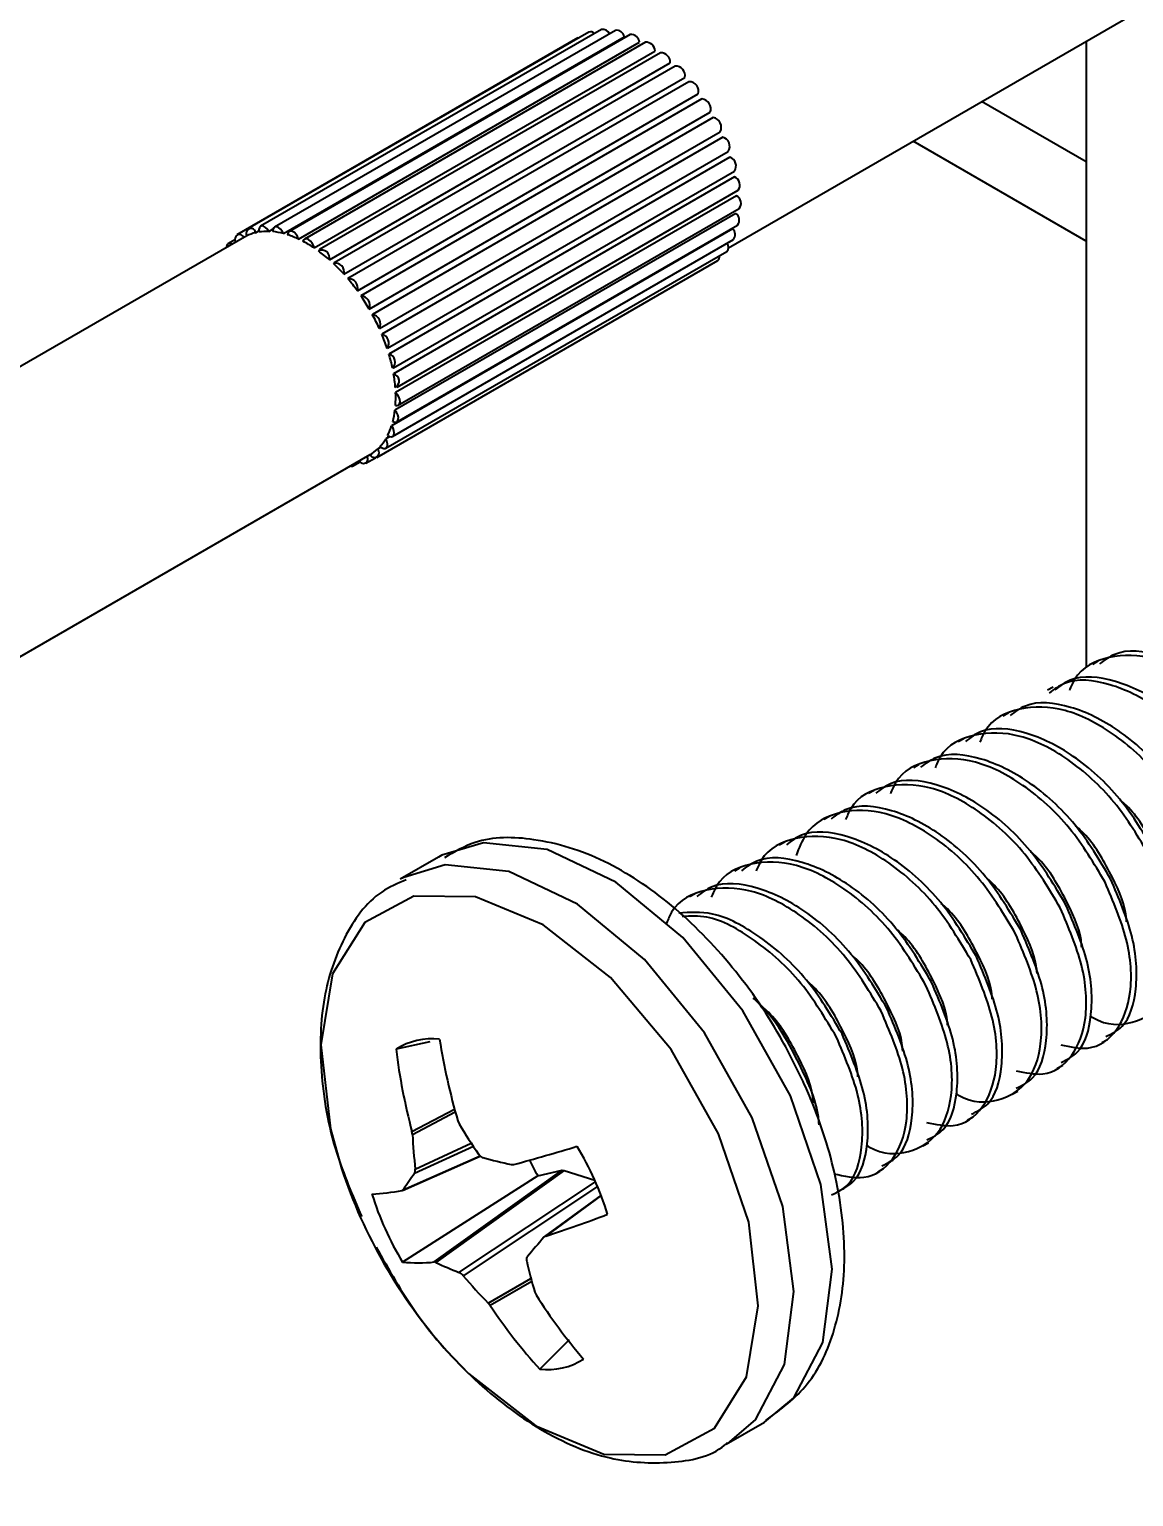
# Model space of a CAD drawing. Extents: x 0 to 10.8, y -12.4 to 0.
# Drawn here: x 5.258 to 5.803, y -9.157 to -8.433 of the extents above; entities that cross this region are included whole.
import ezdxf
from ezdxf import colors
from ezdxf.entities.mleader import LeaderData, LeaderLine
from ezdxf.math import Vec2, Vec3

# ---------------------------------------------------------------- set-up
doc = ezdxf.new("R2010")
doc.units = 0
doc.header["$LTSCALE"] = 0.5
doc.header["$MEASUREMENT"] = 0
for name, color, linetype in [('FAB DWG', 221, 'CONTINUOUS'), ('Hardware', 242, 'CONTINUOUS'), ('Housing', 150, 'CONTINUOUS'), ('Mounting', 4, 'CONTINUOUS')]:
    doc.layers.add(name, color=color, linetype=linetype)
doc.styles.get("Standard").update_dxf_attribs({"font": 'arial.ttf'})

msp = doc.modelspace()

# ---------------------------------------------------------------- linework, layer by layer
at = {"layer": 'Hardware', "linetype": 'Continuous', "lineweight": 25, "transparency": 16777216}
for p, q in [((5.60293, -8.54084), (5.90527, -8.3663)), ((5.52861, -8.43727), (5.36032, -8.53442)), ((5.53402, -8.43437), (5.36573, -8.53152)), ((5.54026, -8.43312), (5.37197, -8.53027)), ((5.54713, -8.43356), (5.37884, -8.53071)), ((5.38324, -8.53385), (5.55153, -8.4367)), ((5.55443, -8.43567), (5.38614, -8.53283)), ((5.39076, -8.5366), (5.55905, -8.43945)), ((5.56193, -8.43941), (5.39364, -8.53656)), ((5.3984, -8.54096), (5.56669, -8.4438)), ((5.56941, -8.44464), (5.40112, -8.54179)), ((5.40593, -8.54678), (5.57422, -8.44963)), ((5.57664, -8.45121), (5.40835, -8.54836)), ((5.41313, -8.5539), (5.58142, -8.45675)), ((5.5834, -8.45892), (5.41511, -8.55607)), ((5.41977, -8.5621), (5.58806, -8.46495)), ((5.5898, -8.46741), (5.42151, -8.56456)), ((5.42566, -8.57113), (5.59395, -8.47398)), ((5.59544, -8.47662), (5.42715, -8.57377)), ((5.43061, -8.58071), (5.5989, -8.48356)), ((5.6001, -8.4863), (5.4318, -8.58346)), ((5.43459, -8.59049), (5.60289, -8.49334)), ((5.60363, -8.49617), (5.43534, -8.59332)), ((5.43765, -8.60019), (5.60594, -8.50304)), ((5.60594, -8.50591), (5.43765, -8.60306)), ((5.60694, -8.51524), (5.43865, -8.61239)), ((5.43946, -8.60966), (5.60775, -8.51251)), ((5.60662, -8.52387), (5.43833, -8.62102)), ((5.43998, -8.61863), (5.60827, -8.52148)), ((5.37608, -8.53278), (5.37817, -8.53158)), ((5.60497, -8.53154), (5.43668, -8.62869)), ((5.43919, -8.62681), (5.60748, -8.52965)), ((5.36518, -8.53491), (4.86747, -8.82223)), ((5.35953, -8.53679), (5.35589, -8.53889)), ((5.36948, -8.53344), (5.37116, -8.53247)), ((5.43711, -8.63395), (5.60541, -8.5368)), ((5.43381, -8.63985), (5.6021, -8.5427)), ((5.42939, -8.64432), (5.59768, -8.54717)), ((5.4313, -8.6393), (5.42966, -8.64024)), ((5.43572, -8.63403), (5.43376, -8.63516)), ((4.92946, -8.92962), (5.42605, -8.64295)), ((5.41774, -8.64847), (5.42122, -8.64646)), ((5.42397, -8.64722), (5.42868, -8.64451)), ((5.78539, -8.74494), (5.78263, -8.74654)), ((5.7633, -8.7577), (5.76054, -8.75929)), ((5.7412, -8.77045), (5.73844, -8.77205)), ((5.7191, -8.78321), (5.71634, -8.78481)), ((5.69701, -8.79597), (5.69424, -8.79756)), ((5.67491, -8.80872), (5.67215, -8.81032)), ((5.65281, -8.82148), (5.65005, -8.82307)), ((5.63071, -8.83424), (5.62795, -8.83583)), ((5.45981, -8.84168), (5.44091, -8.85259)), ((5.46152, -8.84073), (5.45981, -8.84168)), ((5.60862, -8.84699), (5.60586, -8.84859)), ((5.44262, -8.85165), (5.44091, -8.85259)), ((5.58652, -8.85975), (5.58376, -8.86134)), ((5.45545, -8.93288), (5.43885, -8.93652)), ((5.78729, -8.93322), (5.79005, -8.93162)), ((5.76519, -8.94597), (5.76795, -8.94438)), ((5.74309, -8.95873), (5.74585, -8.95713)), ((5.44671, -8.97713), (5.46772, -8.96603)), ((5.46811, -8.96748), (5.44696, -8.97866)), ((5.46934, -8.97187), (5.46996, -8.97331)), ((5.72099, -8.97148), (5.72376, -8.96989)), ((5.44696, -8.97866), (5.44671, -8.97713)), ((5.47702, -8.98445), (5.44797, -8.99785)), ((5.44834, -8.99561), (5.47597, -8.98286)), ((5.6989, -8.98424), (5.70166, -8.98265)), ((5.44205, -9.00617), (5.48045, -8.98925)), ((5.44243, -9.00583), (5.48035, -8.98913)), ((5.49576, -8.99342), (5.49695, -8.99341)), ((5.6768, -8.997), (5.67956, -8.9954)), ((5.50885, -8.99901), (5.44203, -9.04153)), ((5.45774, -9.04151), (5.52078, -8.99623)), ((5.52179, -8.9963), (5.45856, -9.0417)), ((5.46992, -9.04666), (5.53729, -9.00189)), ((5.50885, -8.99901), (5.52078, -8.99623)), ((5.52078, -8.99623), (5.52179, -8.9963)), ((5.52179, -8.9963), (5.53696, -9.00116)), ((5.44187, -9.00622), (5.44243, -9.00583)), ((5.53832, -9.00427), (5.47204, -9.04832)), ((5.54005, -9.00859), (5.51222, -9.029)), ((5.5401, -9.0087), (5.51282, -9.02869)), ((5.51282, -9.02869), (5.51189, -9.0293)), ((5.45856, -9.0417), (5.45774, -9.04151)), ((5.48436, -9.06182), (5.50544, -9.04959)), ((5.50586, -9.05114), (5.48535, -9.06305)), ((5.50736, -9.05647), (5.50797, -9.05778)), ((5.48535, -9.06305), (5.48436, -9.06182)), ((5.52438, -9.07997), (5.50986, -9.09443)), ((5.60189, -9.13146), (5.6208, -9.12054))]:
    msp.add_line(p, q, dxfattribs=at)
at = {"layer": 'Hardware', "linetype": 'Continuous', "lineweight": 25, "transparency": 16777216, "flags": 128}
for points in [[(5.52861, -8.43727), (5.52921, -8.43709), (5.52932, -8.43708)], [(5.37608, -8.53278), (5.37534, -8.53167), (5.37444, -8.53079), (5.37349, -8.53024), (5.3726, -8.53008), (5.37186, -8.53034), (5.37136, -8.53098), (5.37115, -8.53193), (5.37126, -8.53308)], [(5.38324, -8.53385), (5.38262, -8.53266), (5.38179, -8.53165), (5.38086, -8.53092), (5.37992, -8.53055), (5.37909, -8.5306), (5.37845, -8.53105), (5.37809, -8.53185), (5.37803, -8.53291)], [(5.39076, -8.5366), (5.39027, -8.53538), (5.38953, -8.53426), (5.38864, -8.53337), (5.38769, -8.53281), (5.3868, -8.53264), (5.38605, -8.53288), (5.38554, -8.53351), (5.38532, -8.53445)], [(5.3984, -8.54096), (5.39806, -8.53974), (5.39744, -8.53855), (5.39662, -8.53753), (5.39569, -8.53679), (5.39475, -8.53641), (5.39391, -8.53644), (5.39327, -8.53688), (5.3929, -8.53767)], [(5.43855, -8.61869), (5.43944, -8.6188), (5.44016, -8.61851), (5.44063, -8.61784), (5.44081, -8.61686), (5.44067, -8.6157), (5.44022, -8.61447), (5.43952, -8.61333), (5.43865, -8.61239)], [(5.43727, -8.62665), (5.4382, -8.62698), (5.43902, -8.62689), (5.43963, -8.62641), (5.43997, -8.62558), (5.43999, -8.62449), (5.43969, -8.62328), (5.43912, -8.62208), (5.43833, -8.62102)], [(5.4347, -8.63348), (5.43565, -8.634), (5.43654, -8.63413), (5.43727, -8.63385), (5.43775, -8.63319), (5.43794, -8.63222), (5.43781, -8.63106), (5.43737, -8.62984), (5.43668, -8.62869)], [(5.43092, -8.63897), (5.43186, -8.63968), (5.43279, -8.64002), (5.43362, -8.63994), (5.43423, -8.63947), (5.43458, -8.63865), (5.43461, -8.63758), (5.43433, -8.63637), (5.43376, -8.63516)], [(5.63351, -8.95943), (5.6101, -8.91754), (5.58049, -8.88131), (5.54731, -8.85394), (5.5135, -8.83787), (5.48208, -8.83453), (5.46152, -8.84073)], [(5.6146, -8.97034), (5.59119, -8.92846), (5.56158, -8.89222), (5.5284, -8.86485), (5.4946, -8.84878), (5.46318, -8.84544), (5.44262, -8.85165)], [(5.59812, -8.97821), (5.57463, -8.9366), (5.54478, -8.90108), (5.5115, -8.87512), (5.47804, -8.86126), (5.44768, -8.86087), (5.42339, -8.87398), (5.40755, -8.8993), (5.40171, -8.93436), (5.40644, -8.97573), (5.41192, -8.99529)], [(5.6208, -9.12054), (5.63521, -9.10851), (5.64953, -9.08124), (5.65414, -9.04508), (5.64864, -9.00324), (5.63351, -8.95943)], [(5.60257, -9.13106), (5.6163, -9.11942), (5.63062, -9.09216), (5.63523, -9.056), (5.62973, -9.01415), (5.6146, -8.97034)], [(5.46383, -9.0852), (5.47462, -9.09648), (5.5079, -9.12244), (5.54136, -9.1363), (5.57172, -9.13669), (5.59601, -9.12358), (5.61185, -9.09826), (5.61769, -9.0632), (5.61296, -9.02183), (5.59812, -8.97821)]]:
    msp.add_lwpolyline(points, dxfattribs=at)
at = {"layer": 'Hardware', "linetype": 'Continuous', "lineweight": 25, "transparency": 16777216}
for centre, radius, start, end in [((5.53489, -8.43661), 0.00241, 38.13899, 111.05216), ((5.54088, -8.4366), 0.00354, 22.09978, 100.0256), ((5.54778, -8.4373), 0.0038, 9.12442, 99.80613), ((5.55489, -8.43982), 0.00417, 5.1152, 96.33683), ((5.56221, -8.44388), 0.00449, 0.99866, 93.45772), ((5.56952, -8.44934), 0.00471, 356.51444, 91.33358), ((5.57691, -8.45581), 0.00461, 348.18051, 93.36405), ((5.58355, -8.46362), 0.0047, 343.55729, 91.91245), ((5.58939, -8.47226), 0.00487, 339.38312, 85.19465), ((5.59457, -8.48139), 0.00485, 333.37068, 79.63971), ((5.59891, -8.49084), 0.00469, 327.86611, 75.4107), ((5.60214, -8.50049), 0.00458, 326.20886, 70.95378), ((5.60424, -8.50993), 0.00436, 323.64976, 67.15037), ((5.60514, -8.51888), 0.00406, 320.39333, 63.72757), ((5.60421, -8.52719), 0.0041, 322.99264, 54.04), ((5.36716, -8.53369), 0.00233, 6.28565, 212.95993), ((5.60258, -8.53438), 0.00372, 319.41292, 50.02713), ((5.35686, -8.54056), 0.0018, 53.9719, 186.02349), ((5.36156, -8.53657), 0.00224, 20.29812, 219.65845), ((5.37449, -8.55425), 0.0214, 103.53035, 115.71523), ((5.37524, -8.55838), 0.02561, 88.13097, 98.93959), ((5.37467, -8.56644), 0.0337, 75.26436, 84.26545), ((5.37136, -8.57774), 0.04548, 64.75197, 72.12061), ((5.36488, -8.59074), 0.06001, 56.04848, 62.1733), ((5.59977, -8.54048), 0.00322, 316.54053, 36.60878), ((5.40226, -8.54582), 0.00379, 345.28621, 117.21492), ((5.35596, -8.60352), 0.0756, 48.62509, 53.87604), ((5.59632, -8.5454), 0.00223, 307.48973, 15.66473), ((5.409, -8.55281), 0.00427, 345.12301, 103.66023), ((5.34622, -8.61427), 0.09011, 42.05659, 46.72664), ((5.33807, -8.62147), 0.101, 36.00364, 40.33363), ((5.41531, -8.56076), 0.00466, 343.24753, 93.08973), ((5.3334, -8.62483), 0.10675, 30.20297, 34.3748), ((5.4211, -8.56941), 0.00487, 339.38312, 85.19465), ((5.33407, -8.62452), 0.10601, 24.40908, 28.60132), ((5.42627, -8.57854), 0.00485, 333.37068, 79.63971), ((5.34034, -8.62184), 0.09919, 18.38499, 22.76602), ((5.43071, -8.58792), 0.00459, 324.9485, 76.2025), ((5.35165, -8.61832), 0.08735, 11.86359, 16.63145), ((5.43424, -8.59735), 0.00418, 313.78333, 74.71172), ((5.36634, -8.61553), 0.07238, 4.511, 9.91673), ((5.43668, -8.60663), 0.00369, 299.59252, 74.83521), ((5.38189, -8.61464), 0.0568, 355.91456, 2.26997), ((5.3958, -8.61597), 0.04282, 345.56196, 353.23068), ((5.40645, -8.61903), 0.03173, 332.90453, 342.27259), ((5.41533, -8.62489), 0.021, 300.6746, 313.0163), ((5.42819, -8.64204), 0.00232, 203.16499, 50.52591), ((5.41286, -8.62254), 0.02441, 317.7176, 328.8797), ((5.41694, -8.6471), 0.00157, 247.88607, 352.10789), ((5.42277, -8.64512), 0.00219, 203.81808, 37.65372), ((5.45669, -8.96448), 0.03317, 83.65077, 122.54259), ((5.7349, -8.90025), 0.29826, 186.98537, 194.93815), ((5.79364, -8.87854), 0.33747, 189.03251, 196.05563), ((5.73723, -8.81182), 0.31227, 211.14087, 214.42091), ((5.71836, -8.96506), 0.27174, 182.86858, 186.45644), ((5.136, -7.67983), 1.36226, 285.36467, 286.73181), ((5.40091, -9.06183), 0.14897, 17.12105, 31.30615), ((5.65334, -8.91586), 0.25415, 198.21101, 221.78361), ((5.5638, -8.686), 0.31487, 254.89728, 257.5195), ((5.60967, -8.94105), 0.11629, 205.56692, 209.89211), ((5.57979, -9.09525), 0.1639, 143.54088, 146.93649), ((5.41882, -8.8745), 0.13373, 273.48163, 279.92339), ((5.56931, -8.96412), 0.14896, 197.12094, 211.30625), ((5.31845, -8.42787), 0.63148, 287.92689, 290.85686), ((5.98727, -9.44661), 0.63256, 138.72223, 139.85765), ((5.4498, -8.96943), 0.07251, 263.85167, 276.28507), ((5.52778, -8.89867), 0.1589, 244.17807, 248.64686), ((5.75623, -8.98339), 0.25938, 192.84136, 196.36518), ((5.69527, -8.85711), 0.29393, 220.58243, 224.14586), ((5.75331, -8.90085), 0.29124, 212.60596, 220.35447), ((5.70679, -8.91538), 0.26616, 213.69858, 222.2793), ((5.51353, -9.06147), 0.03317, 263.65047, 302.54268)]:
    msp.add_arc(centre, radius, start, end, dxfattribs=at)
for points, knots in [([(5.87725, -8.80296), (5.87177, -8.79376), (5.86069, -8.77511), (5.8372, -8.75399), (5.81269, -8.74175), (5.79046, -8.74161), (5.77577, -8.74849), (5.77204, -8.7575), (5.77127, -8.75937)], [0, 0, 0, 0, 0.188232, 0.381419, 0.566947, 0.758453, 0.94996, 1, 1, 1, 1]), ([(5.88001, -8.80137), (5.87454, -8.79217), (5.86347, -8.77355), (5.83987, -8.75226), (5.81579, -8.74065), (5.79645, -8.73858), (5.7886, -8.7445), (5.7862, -8.7463)], [0, 0, 0, 0, 0.223495, 0.452872, 0.673155, 0.900538, 1, 1, 1, 1]), ([(5.85515, -8.81572), (5.84968, -8.80652), (5.83861, -8.7879), (5.81501, -8.76661), (5.79093, -8.755), (5.77159, -8.75293), (5.76374, -8.75885), (5.76135, -8.76065)], [0, 0, 0, 0, 0.223495, 0.452872, 0.673155, 0.900538, 1, 1, 1, 1]), ([(5.85791, -8.81412), (5.85245, -8.80493), (5.84137, -8.7863), (5.81777, -8.76502), (5.79369, -8.75341), (5.77435, -8.75134), (5.7665, -8.75726), (5.76411, -8.75906)], [0, 0, 0, 0, 0.2234946, 0.4528714, 0.6731553, 0.9005375, 1, 1, 1, 1]), ([(5.83305, -8.82847), (5.82758, -8.81927), (5.81649, -8.80062), (5.793, -8.77951), (5.7685, -8.76726), (5.74626, -8.76712), (5.73158, -8.774), (5.72785, -8.78302), (5.72708, -8.78488)], [0, 0, 0, 0, 0.188232, 0.381419, 0.566947, 0.758453, 0.94996, 1, 1, 1, 1]), ([(5.83581, -8.82688), (5.83035, -8.81769), (5.81928, -8.79906), (5.79567, -8.77778), (5.77159, -8.76616), (5.75226, -8.76409), (5.7444, -8.77001), (5.74201, -8.77181)], [0, 0, 0, 0, 0.223495, 0.452872, 0.673155, 0.900538, 1, 1, 1, 1]), ([(5.81372, -8.83963), (5.80825, -8.83044), (5.79718, -8.81182), (5.77358, -8.79053), (5.7495, -8.77892), (5.73016, -8.77685), (5.7223, -8.78277), (5.71991, -8.78457)], [0, 0, 0, 0, 0.223495, 0.452872, 0.673155, 0.900538, 1, 1, 1, 1]), ([(5.81095, -8.84123), (5.80548, -8.83203), (5.79439, -8.81338), (5.77091, -8.79226), (5.7464, -8.78002), (5.72417, -8.77988), (5.70948, -8.78676), (5.70575, -8.79577), (5.70498, -8.79764)], [0, 0, 0, 0, 0.188232, 0.381419, 0.566947, 0.758453, 0.94996, 1, 1, 1, 1]), ([(5.78886, -8.85399), (5.78339, -8.84478), (5.7723, -8.82613), (5.74881, -8.80502), (5.7243, -8.79277), (5.70207, -8.79264), (5.68738, -8.79951), (5.68365, -8.80853), (5.68288, -8.8104)], [0, 0, 0, 0, 0.188232, 0.381419, 0.566947, 0.758453, 0.94996, 1, 1, 1, 1]), ([(5.79162, -8.85239), (5.78616, -8.8432), (5.77508, -8.82457), (5.75148, -8.80329), (5.7274, -8.79167), (5.70806, -8.78961), (5.70021, -8.79553), (5.69782, -8.79733)], [0, 0, 0, 0, 0.2234946, 0.4528714, 0.6731553, 0.9005375, 1, 1, 1, 1]), ([(5.76676, -8.86674), (5.76129, -8.85754), (5.7502, -8.83889), (5.72671, -8.81778), (5.70221, -8.80553), (5.67997, -8.80539), (5.66529, -8.81227), (5.66156, -8.82129), (5.66078, -8.82315)], [0, 0, 0, 0, 0.188232, 0.381419, 0.566947, 0.758453, 0.94996, 1, 1, 1, 1]), ([(5.76952, -8.86515), (5.76406, -8.85595), (5.75298, -8.83733), (5.72938, -8.81604), (5.7053, -8.80443), (5.68596, -8.80236), (5.67811, -8.80828), (5.67572, -8.81008)], [0, 0, 0, 0, 0.223495, 0.452872, 0.673155, 0.900538, 1, 1, 1, 1]), ([(5.82157, -8.86083), (5.82148, -8.85957), (5.82097, -8.85207), (5.81338, -8.83591), (5.80429, -8.82027), (5.79745, -8.81439), (5.79641, -8.8135)], [0, 0, 0, 0, 0.085019, 0.505219, 0.925416, 1, 1, 1, 1]), ([(5.74466, -8.8795), (5.73919, -8.8703), (5.72811, -8.85165), (5.70461, -8.83052), (5.68014, -8.81833), (5.65774, -8.818), (5.64201, -8.82621), (5.63778, -8.83721), (5.63637, -8.84088)], [0, 0, 0, 0, 0.179913, 0.364561, 0.54189, 0.724932, 0.907975, 1, 1, 1, 1]), ([(5.74743, -8.8779), (5.74196, -8.86871), (5.73089, -8.85008), (5.70728, -8.8288), (5.68321, -8.81719), (5.66387, -8.81512), (5.65601, -8.82104), (5.65362, -8.82284)], [0, 0, 0, 0, 0.223495, 0.452872, 0.673155, 0.900538, 1, 1, 1, 1]), ([(5.72533, -8.89066), (5.71986, -8.88147), (5.70879, -8.86284), (5.68519, -8.84156), (5.66111, -8.82994), (5.64177, -8.82788), (5.63392, -8.83379), (5.63153, -8.83559)], [0, 0, 0, 0, 0.223495, 0.452871, 0.673155, 0.900537, 1, 1, 1, 1]), ([(5.79947, -8.87359), (5.79939, -8.87232), (5.79887, -8.86482), (5.79128, -8.84867), (5.78219, -8.83303), (5.77535, -8.82715), (5.77432, -8.82626)], [0, 0, 0, 0, 0.0850186, 0.5052193, 0.9254167, 1, 1, 1, 1]), ([(5.64041, -8.95373), (5.637, -8.94668), (5.62715, -8.92629), (5.6055, -8.89489), (5.57521, -8.86401), (5.54156, -8.84176), (5.5086, -8.8317), (5.48078, -8.83142), (5.46769, -8.83909), (5.4628, -8.84196)], [0, 0, 0, 0, 0.087891, 0.254365, 0.422006, 0.5915, 0.763687, 0.911693, 1, 1, 1, 1]), ([(5.72257, -8.89225), (5.71709, -8.88305), (5.70601, -8.8644), (5.68252, -8.84329), (5.65801, -8.83104), (5.63578, -8.83091), (5.62109, -8.83778), (5.61736, -8.8468), (5.61659, -8.84867)], [0, 0, 0, 0, 0.188232, 0.381419, 0.566947, 0.758453, 0.94996, 1, 1, 1, 1]), ([(5.70323, -8.90342), (5.69777, -8.89422), (5.68669, -8.8756), (5.66309, -8.85431), (5.63901, -8.8427), (5.61967, -8.84063), (5.61182, -8.84655), (5.60943, -8.84835)], [0, 0, 0, 0, 0.223495, 0.452872, 0.673155, 0.900538, 1, 1, 1, 1]), ([(5.77737, -8.88634), (5.77729, -8.88508), (5.77677, -8.87758), (5.76919, -8.86143), (5.76009, -8.84578), (5.75325, -8.8399), (5.75222, -8.83902)], [0, 0, 0, 0, 0.085019, 0.505218, 0.925416, 1, 1, 1, 1]), ([(5.78166, -8.92011), (5.78204, -8.92035), (5.78961, -8.92512), (5.80313, -8.92435), (5.81779, -8.91593), (5.82483, -8.89627), (5.82325, -8.87008), (5.81502, -8.85076), (5.81095, -8.84123)], [0, 0, 0, 0, 0.010571, 0.210034, 0.409497, 0.602734, 0.803946, 1, 1, 1, 1]), ([(5.70047, -8.90501), (5.695, -8.89581), (5.68391, -8.87716), (5.66042, -8.85604), (5.63592, -8.8438), (5.61368, -8.84366), (5.599, -8.85054), (5.59527, -8.85956), (5.59449, -8.86142)], [0, 0, 0, 0, 0.188232, 0.381419, 0.566947, 0.758453, 0.94996, 1, 1, 1, 1]), ([(5.44389, -8.85288), (5.43971, -8.85465), (5.42661, -8.86021), (5.41213, -8.881), (5.40182, -8.9109), (5.40069, -8.94725), (5.40703, -8.98461), (5.41739, -9.00861), (5.42188, -9.019)], [0, 0, 0, 0, 0.0854151, 0.2674708, 0.450576, 0.644702, 0.8460142, 1, 1, 1, 1]), ([(5.67837, -8.91777), (5.6729, -8.90856), (5.66181, -8.88991), (5.63832, -8.8688), (5.61382, -8.85656), (5.59159, -8.85642), (5.5769, -8.8633), (5.57317, -8.87231), (5.5724, -8.87418)], [0, 0, 0, 0, 0.188232, 0.381419, 0.566947, 0.758453, 0.94996, 1, 1, 1, 1]), ([(5.68113, -8.91617), (5.67567, -8.90698), (5.6646, -8.88835), (5.64099, -8.86707), (5.61692, -8.85546), (5.59758, -8.85339), (5.58972, -8.85931), (5.58733, -8.86111)], [0, 0, 0, 0, 0.223495, 0.452872, 0.673155, 0.900538, 1, 1, 1, 1]), ([(5.75528, -8.8991), (5.75519, -8.89784), (5.75468, -8.89034), (5.74709, -8.87418), (5.73799, -8.85854), (5.73115, -8.85266), (5.73012, -8.85177)], [0, 0, 0, 0, 0.085019, 0.505219, 0.925416, 1, 1, 1, 1]), ([(5.76703, -8.93432), (5.7716, -8.9353), (5.78294, -8.93772), (5.7956, -8.92823), (5.80276, -8.90915), (5.80115, -8.8828), (5.79292, -8.86351), (5.78886, -8.85399)], [0, 0, 0, 0, 0.145788, 0.361473, 0.570426, 0.788001, 1, 1, 1, 1]), ([(5.78924, -8.93026), (5.79214, -8.92885), (5.80003, -8.925), (5.80531, -8.90716), (5.80396, -8.88131), (5.7957, -8.86195), (5.79162, -8.85239)], [0, 0, 0, 0, 0.1596843, 0.4346705, 0.7210048, 1, 1, 1, 1]), ([(5.73318, -8.91185), (5.73309, -8.91059), (5.73258, -8.90309), (5.72499, -8.88694), (5.7159, -8.8713), (5.70906, -8.86541), (5.70803, -8.86453)], [0, 0, 0, 0, 0.0850186, 0.5052193, 0.9254167, 1, 1, 1, 1]), ([(5.76714, -8.94302), (5.77004, -8.94161), (5.77793, -8.93776), (5.78321, -8.91992), (5.78186, -8.89406), (5.7736, -8.8747), (5.76952, -8.86515)], [0, 0, 0, 0, 0.159684, 0.43467, 0.721005, 1, 1, 1, 1]), ([(5.65904, -8.92893), (5.65356, -8.91971), (5.64246, -8.90102), (5.61905, -8.88018), (5.59641, -8.86808), (5.5839, -8.86892), (5.57847, -8.86929)], [0, 0, 0, 0, 0.265345, 0.537673, 0.799206, 1, 1, 1, 1]), ([(5.65628, -8.93052), (5.6508, -8.92129), (5.63969, -8.90259), (5.61631, -8.88188), (5.59524, -8.87024), (5.58416, -8.87081), (5.58017, -8.87102)], [0, 0, 0, 0, 0.2804618, 0.5683048, 0.844737, 1, 1, 1, 1]), ([(5.74493, -8.94708), (5.7495, -8.94805), (5.76084, -8.95047), (5.7735, -8.94099), (5.78066, -8.92191), (5.77905, -8.89556), (5.77082, -8.87626), (5.76676, -8.86674)], [0, 0, 0, 0, 0.145788, 0.361473, 0.570426, 0.788001, 1, 1, 1, 1]), ([(5.71108, -8.92461), (5.711, -8.92335), (5.71048, -8.91585), (5.7029, -8.8997), (5.6938, -8.88405), (5.68696, -8.87817), (5.68593, -8.87728)], [0, 0, 0, 0, 0.085019, 0.505218, 0.925416, 1, 1, 1, 1]), ([(5.71537, -8.95838), (5.71575, -8.95862), (5.72331, -8.96339), (5.73684, -8.96262), (5.7515, -8.9542), (5.75854, -8.93454), (5.75696, -8.90835), (5.74873, -8.88903), (5.74466, -8.8795)], [0, 0, 0, 0, 0.010571, 0.210034, 0.409497, 0.602734, 0.803946, 1, 1, 1, 1]), ([(5.74504, -8.95577), (5.74794, -8.95436), (5.75583, -8.95052), (5.76112, -8.93267), (5.75977, -8.90682), (5.7515, -8.88746), (5.74743, -8.8779)], [0, 0, 0, 0, 0.1596846, 0.4346705, 0.7210048, 1, 1, 1, 1]), ([(5.68899, -8.93737), (5.6889, -8.93611), (5.68839, -8.92861), (5.6808, -8.91245), (5.6717, -8.89681), (5.66486, -8.89093), (5.66383, -8.89004)], [0, 0, 0, 0, 0.085019, 0.505219, 0.925416, 1, 1, 1, 1]), ([(5.70073, -8.97259), (5.70531, -8.97357), (5.71665, -8.97599), (5.72931, -8.9665), (5.73647, -8.94742), (5.73486, -8.92107), (5.72663, -8.90178), (5.72257, -8.89225)], [0, 0, 0, 0, 0.145788, 0.361473, 0.570426, 0.788001, 1, 1, 1, 1]), ([(5.72295, -8.96853), (5.72585, -8.96712), (5.73374, -8.96327), (5.73902, -8.94543), (5.73767, -8.91958), (5.72941, -8.90022), (5.72533, -8.89066)], [0, 0, 0, 0, 0.1596843, 0.4346705, 0.7210048, 1, 1, 1, 1]), ([(5.66689, -8.95012), (5.6668, -8.94886), (5.66629, -8.94136), (5.6587, -8.92521), (5.6496, -8.90957), (5.64277, -8.90368), (5.64174, -8.9028)], [0, 0, 0, 0, 0.0850186, 0.5052193, 0.9254167, 1, 1, 1, 1]), ([(5.67118, -8.98389), (5.67156, -8.98413), (5.67912, -8.98891), (5.69264, -8.98813), (5.7073, -8.97971), (5.71434, -8.96005), (5.71276, -8.93386), (5.70453, -8.91454), (5.70047, -8.90501)], [0, 0, 0, 0, 0.010571, 0.210034, 0.409497, 0.602734, 0.803946, 1, 1, 1, 1]), ([(5.70085, -8.98129), (5.70375, -8.97987), (5.71164, -8.97603), (5.71692, -8.95818), (5.71557, -8.93233), (5.70731, -8.91297), (5.70323, -8.90342)], [0, 0, 0, 0, 0.159684, 0.43467, 0.721005, 1, 1, 1, 1]), ([(5.63694, -8.94169), (5.63176, -8.93201), (5.62562, -8.92054), (5.61662, -8.91257), (5.61521, -8.91132)], [0, 0, 0, 0, 0.843102, 1, 1, 1, 1]), ([(5.64479, -8.96288), (5.64471, -8.96162), (5.64419, -8.95412), (5.63661, -8.93797), (5.62751, -8.92232), (5.62067, -8.91644), (5.61964, -8.91555)], [0, 0, 0, 0, 0.085019, 0.505219, 0.925416, 1, 1, 1, 1]), ([(5.65502, -8.99792), (5.66013, -8.99904), (5.67203, -9.00165), (5.68513, -8.99205), (5.69227, -8.97292), (5.69066, -8.94659), (5.68243, -8.92729), (5.67837, -8.91777)], [0, 0, 0, 0, 0.159899, 0.372021, 0.577522, 0.791503, 1, 1, 1, 1]), ([(5.67875, -8.99404), (5.68165, -8.99263), (5.68954, -8.98878), (5.69482, -8.97094), (5.69347, -8.94509), (5.68521, -8.92573), (5.68113, -8.91617)], [0, 0, 0, 0, 0.1596846, 0.4346705, 0.7210048, 1, 1, 1, 1]), ([(5.65389, -9.00839), (5.65679, -9.00698), (5.66468, -9.00314), (5.66997, -8.98529), (5.66862, -8.95944), (5.66035, -8.94008), (5.65628, -8.93052)], [0, 0, 0, 0, 0.1596846, 0.4346705, 0.7210048, 1, 1, 1, 1]), ([(5.65666, -9.0068), (5.65955, -9.00539), (5.66745, -9.00154), (5.67273, -8.9837), (5.67138, -8.95785), (5.66311, -8.93848), (5.65904, -8.92893)], [0, 0, 0, 0, 0.1596843, 0.4346705, 0.7210048, 1, 1, 1, 1]), ([(5.64768, -8.97388), (5.64761, -8.97255), (5.6471, -8.96283), (5.64165, -8.95148), (5.63694, -8.94169)], [0, 0, 0, 0, 0.1363157, 1, 1, 1, 1]), ([(5.62146, -9.1197), (5.6288, -9.11423), (5.64388, -9.10301), (5.65663, -9.07513), (5.66172, -9.04139), (5.65779, -9.00294), (5.64871, -8.97282), (5.64176, -8.95684), (5.64041, -8.95373)], [0, 0, 0, 0, 0.17509, 0.359837, 0.553227, 0.756793, 0.952672, 1, 1, 1, 1]), ([(5.47964, -8.98833), (5.47991, -8.98867), (5.48044, -8.98934), (5.48122, -8.98982), (5.48165, -8.98996), (5.48176, -8.98999)], [0, 0, 0, 0, 0.429812, 0.85967, 1, 1, 1, 1]), ([(5.44797, -8.99785), (5.4481, -8.99761), (5.44835, -8.99714), (5.4484, -8.99628), (5.44835, -8.99574), (5.44834, -8.99561)], [0, 0, 0, 0, 0.429834, 0.859649, 1, 1, 1, 1]), ([(5.429, -9.03411), (5.43532, -9.04529), (5.44903, -9.06956), (5.47731, -9.10084), (5.50993, -9.12578), (5.54337, -9.13996), (5.57407, -9.1415), (5.59471, -9.13772), (5.60205, -9.13106), (5.60255, -9.13061)], [0, 0, 0, 0, 0.1494923, 0.3244826, 0.5010219, 0.6802694, 0.8380564, 0.9890197, 1, 1, 1, 1]), ([(5.50371, -9.0388), (5.50355, -9.03906), (5.50324, -9.03957), (5.50322, -9.04041), (5.50332, -9.04091), (5.50334, -9.04104)], [0, 0, 0, 0, 0.429829, 0.859647, 1, 1, 1, 1]), ([(5.47204, -9.04832), (5.47174, -9.048), (5.47114, -9.04736), (5.4704, -9.04687), (5.47002, -9.0467), (5.46992, -9.04666)], [0, 0, 0, 0, 0.429822, 0.859666, 1, 1, 1, 1])]:
    msp.add_open_spline(points, degree=3, knots=knots, dxfattribs=at)
at = {"layer": 'Housing', "linetype": 'Continuous', "lineweight": 25, "transparency": 16777216}
msp.add_line((5.77952, -8.4389), (5.77952, -8.7478), dxfattribs=at)
at = {"layer": 'Mounting', "linetype": 'Continuous', "lineweight": 25, "transparency": 16777216}
for p, q in [((5.77952, -8.49851), (5.72789, -8.4687)), ((5.77952, -8.53754), (5.69409, -8.48822))]:
    msp.add_line(p, q, dxfattribs=at)

# ---------------------------------------------------------------- leaders
at = {"layer": 'FAB DWG', "transparency": 16777216}
ml = msp.add_multileader_mtext('Standard', dxfattribs=at)
ml.set_content('"SG" MUST BE FACING \\PTOWARDS CONNECTION', color=256)
ml.set_leader_properties()
ml.build(insert=Vec2(0, 0))
ml.multileader.update_dxf_attribs({"dogleg_length": 0.36, "arrow_head_size": 0.35})
ctx = ml.context
ctx.base_point, ctx.char_height, ctx.arrow_head_size, ctx.landing_gap_size, ctx.plane_origin = Vec3(5.77443, -9.93134), 0.25, 0.35, 0.09, Vec3(7.22029, -13.67624)
notes = []
notes.append((ctx, [(1, (1, 1, 0), (5.41443, -9.93134), (1, 0), 0.36, [(1, [(4.637, -9.95863), (7.50163, -8.27451)], 0, [])])]))
ctx.mtext.insert, ctx.mtext.flow_direction = Vec3(5.86443, -9.8042), 5
for ctx, leaders in notes:
    for number, flags, end, landing, length, lines in leaders:
        leader = LeaderData()
        leader.index, (leader.has_last_leader_line, leader.has_dogleg_vector, leader.attachment_direction) = number, flags
        leader.last_leader_point, leader.dogleg_vector, leader.dogleg_length = Vec3(end), Vec3(landing), length
        for number, points, colour, breaks in lines:
            line = LeaderLine()
            line.index, line.vertices, line.color, line.breaks = number, Vec3.list(points), colors.encode_raw_color(colour), breaks
            leader.lines.append(line)
        ctx.leaders.append(leader)

doc.saveas('drawing.dxf')
